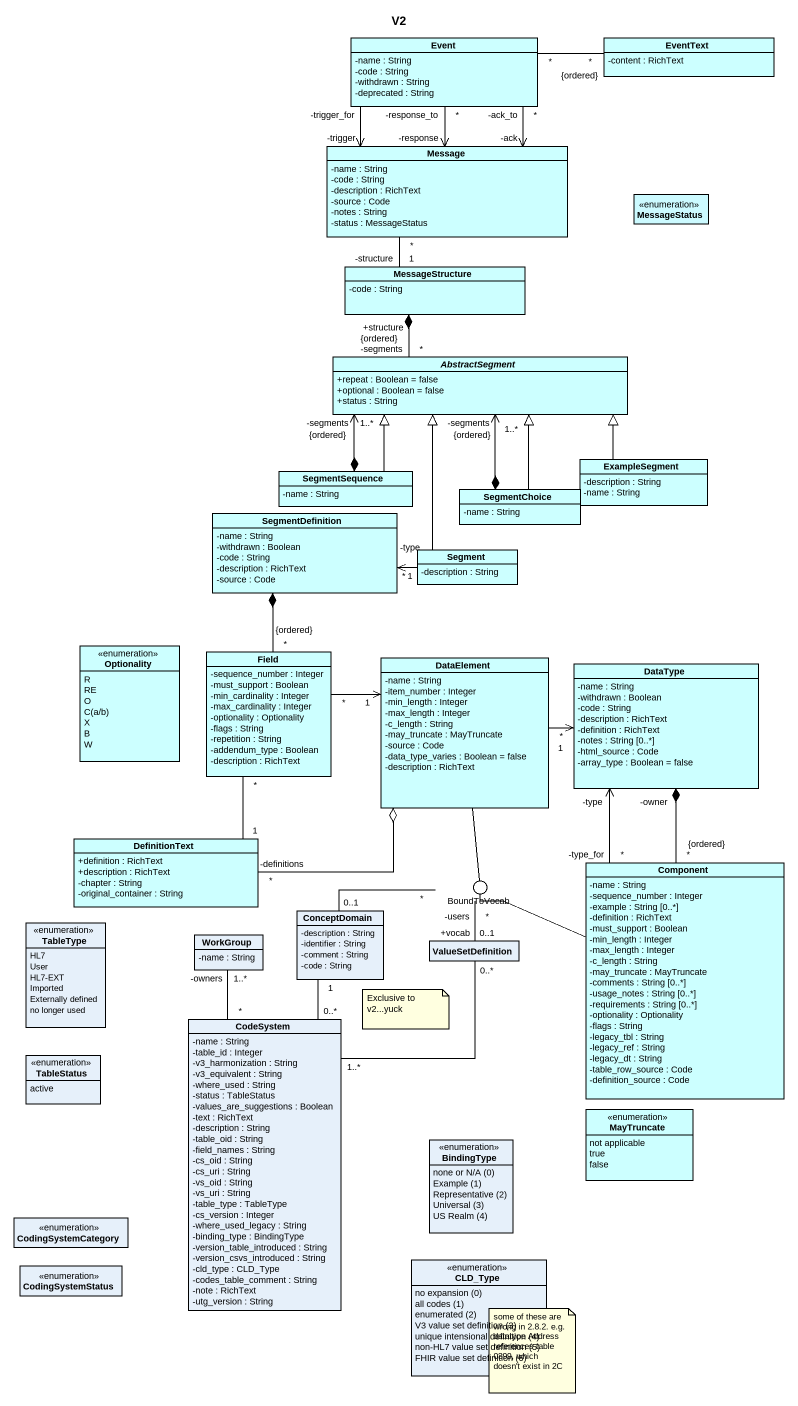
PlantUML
@startuml
title V2
allowmixing
hide circle
hide empty members
skinparam classAttributeIconSize 0
class Event #CCFFFF {
  -name : String
  -code : String
  -withdrawn : String
  -deprecated : String
}
class EventText #CCFFFF {
  -content : RichText
}
class Message #CCFFFF {
  -name : String
  -code : String
  -description : RichText
  -source : Code
  -notes : String
  -status : MessageStatus
}
enum MessageStatus #CCFAFF
class MessageStructure #CCFFFF {
  -code : String
}
abstract class AbstractSegment #CCFFFF {
  +repeat : Boolean = false
  +optional : Boolean = false
  +status : String
}
class SegmentSequence #CCFFFF {
  -name : String
}
class ExampleSegment #CCFFFF {
  -description : String
  -name : String
}
class SegmentChoice #CCFFFF {
  -name : String
}
class SegmentDefinition #CCFFFF {
  -name : String
  -withdrawn : Boolean
  -code : String
  -description : RichText
  -source : Code
}
class Segment #CCFFFF {
  -description : String
}
enum Optionality #CCFFFF {
  R
  RE
  O
  {field} C(a/b)
  X
  B
  W
}
class Field #CCFFFF {
  -sequence_number : Integer
  -must_support : Boolean
  -min_cardinality : Integer
  -max_cardinality : Integer
  -optionality : Optionality
  -flags : String
  -repetition : String
  -addendum_type : Boolean
  -description : RichText
}
class DataElement #CCFFFF {
  -name : String
  -item_number : Integer
  -min_length : Integer
  -max_length : Integer
  -c_length : String
  -may_truncate : MayTruncate
  -source : Code
  -data_type_varies : Boolean = false
  -description : RichText
}
class DataType #CCFFFF {
  -name : String
  -withdrawn : Boolean
  -code : String
  -description : RichText
  -definition : RichText
  -notes : String [0..*]
  -html_source : Code
  -array_type : Boolean = false
}
class DefinitionText #CCFFFF {
  +definition : RichText
  +description : RichText
  -chapter : String
  -original_container : String
}
() BoundToVocab
class "Component" as Component_ #CCFFFF {
  -name : String
  -sequence_number : Integer
  -example : String [0..*]
  -definition : RichText
  -must_support : Boolean
  -min_length : Integer
  -max_length : Integer
  -c_length : String
  -may_truncate : MayTruncate
  -comments : String [0..*]
  -usage_notes : String [0..*]
  -requirements : String [0..*]
  -optionality : Optionality
  -flags : String
  -legacy_tbl : String
  -legacy_ref : String
  -legacy_dt : String
  -table_row_source : Code
  -definition_source : Code
}
enum TableType {
  HL7
  User
  HL7-EXT
  Imported
  Externally defined
  no longer used
}
class WorkGroup {
  -name : String
}
class ConceptDomain {
  -description : String
  -identifier : String
  -comment : String
  -code : String
}
class ValueSetDefinition
class CodeSystem {
  -name : String
  -table_id : Integer
  -v3_harmonization : String
  -v3_equivalent : String
  -where_used : String
  -status : TableStatus
  -values_are_suggestions : Boolean
  -text : RichText
  -description : String
  -table_oid : String
  -field_names : String
  -cs_oid : String
  -cs_uri : String
  -vs_oid : String
  -vs_uri : String
  -table_type : TableType
  -cs_version : Integer
  -where_used_legacy : String
  -binding_type : BindingType
  -version_table_introduced : String
  -version_csvs_introduced : String
  -cld_type : CLD_Type
  -codes_table_comment : String
  -note : RichText
  -utg_version : String
}
enum TableStatus {
  active
}
enum MayTruncate #CCFFFF {
  not applicable
  true
  false
}
enum BindingType {
  {field} none or N/A (0)
  {field} Example (1)
  {field} Representative (2)
  {field} Universal (3)
  {field} US Realm (4)
}
enum CodingSystemCategory
enum CodingSystemStatus
enum CLD_Type {
  {field} no expansion (0)
  {field} all codes (1)
  {field} enumerated (2)
  {field} V3 value set definition (3)
  {field} unique intensional definition (4)
  {field} non-HL7 value set definition (5)
  {field} FHIR value set definition (6)
}
Event "*" -right- "*\n{ordered}" EventText
Event "-trigger_for" --> "-trigger" Message
Event "*\n-response_to" --> "-response" Message
Event "*\n-ack_to" --> "-ack" Message
Message "*" -- "1\n-structure" MessageStructure
MessageStructure "+structure" *-- "*\n{ordered}\n-segments" AbstractSegment
SegmentSequence *-up-> "1..*\n-segments\n{ordered}" AbstractSegment
SegmentSequence -up-|> AbstractSegment
ExampleSegment -left-|> AbstractSegment
SegmentChoice -up-|> AbstractSegment
SegmentChoice *-up-> "-segments\n1..*\n{ordered}" AbstractSegment
SegmentDefinition *-- "*\n{ordered}" Field
Segment -up-|> AbstractSegment
Segment "*" -left-> "1\n-type" SegmentDefinition
Field "*" -right-> "1" DataElement
Field "*" -- "1" DefinitionText
DataElement "*" -right-> "1" DataType
DataElement o-left- "-definitions\n*" DefinitionText
DataElement -- BoundToVocab
DataType "-owner" *-- "*\n{ordered}" Component_
BoundToVocab "*" -left- "0..1" ConceptDomain
BoundToVocab "*\n-users" -- "0..1\n+vocab" ValueSetDefinition
Component_ "*\n-type_for" -up-> "-type" DataType
Component_ -left- BoundToVocab
ValueSetDefinition "0..*" -- "1..*" CodeSystem
CodeSystem "*" -up- "1..*\n-owners" WorkGroup
CodeSystem "0..*" -up- "1" ConceptDomain
note as N1
  Exclusive to v2...yuck
end note
note as N2
  some of these are wrong in 2.8.2. e.g. datatype Address references table 0399, which doesn't exist in 2C
end note
@enduml
